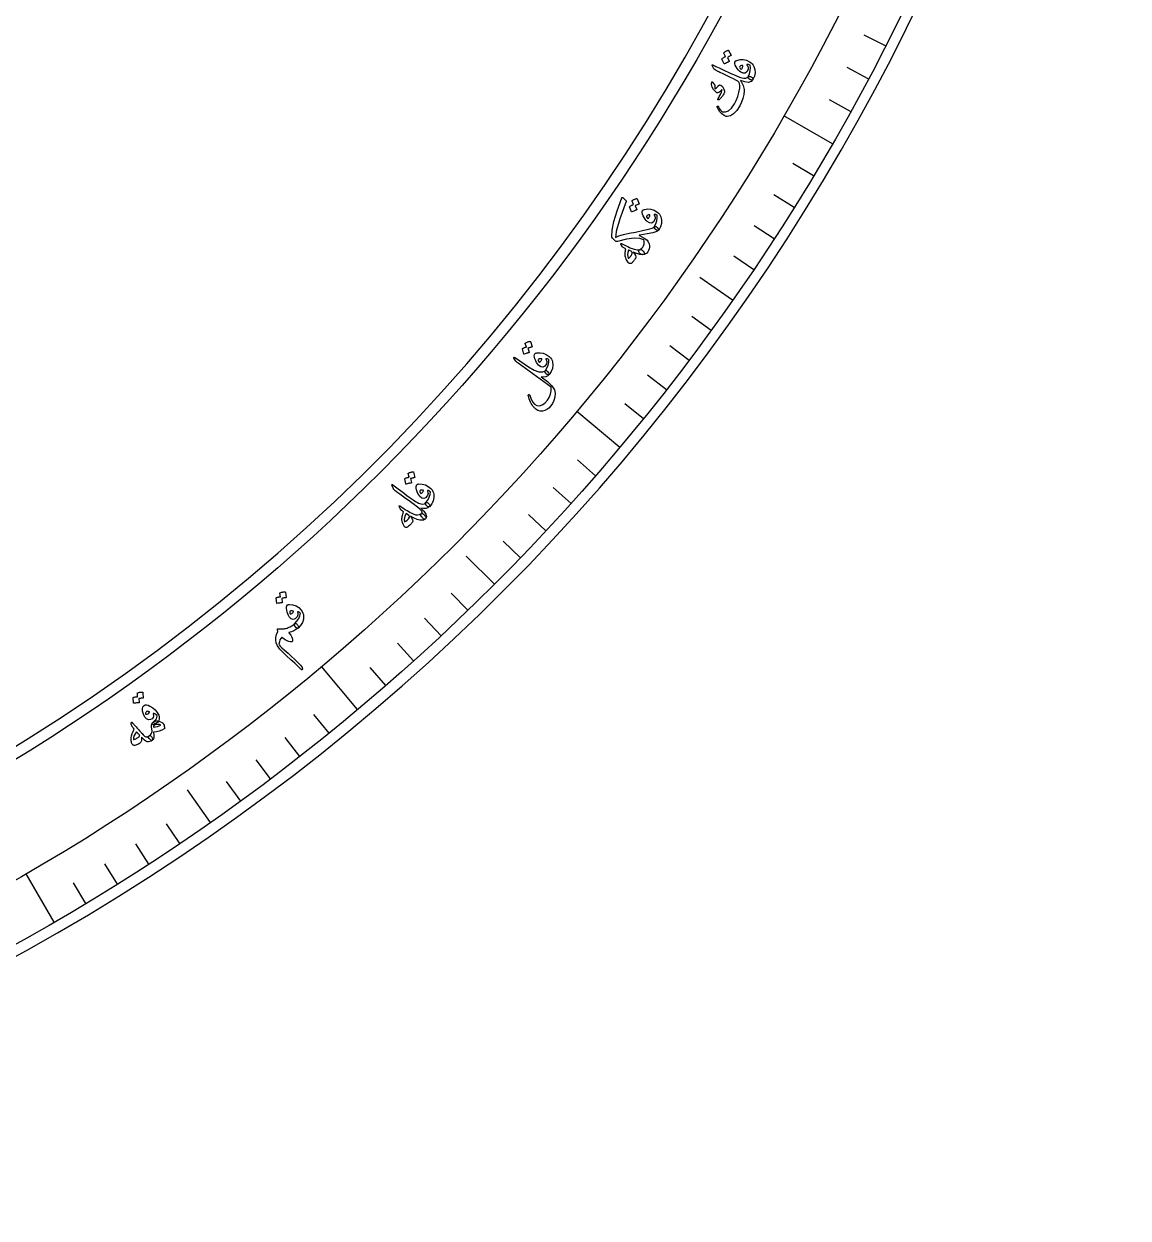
# Model space of a CAD drawing. Header units: millimetres. Extents: x -65 to 65, y -65 to 77.
# Drawn here: x 31.42 to 65, y -65 to -28.69 of the extents above; entities that cross this region are included whole.
import ezdxf

# ---------------------------------------------------------------- set-up
doc = ezdxf.new("R2010")
doc.units = ezdxf.units.MM
for name, color, linetype in [('CUT_INNER', 6, 'Continuous'), ('CUT_OUTER', 1, 'Continuous'), ('ENGRAVE', 7, 'Continuous'), ('ENGRAVE_FINE', 8, 'Continuous'), ('TEXT', 5, 'Continuous')]:
    doc.layers.add(name, color=color, linetype=linetype)

msp = doc.modelspace()

# ---------------------------------------------------------------- linework, layer by layer
at = {"layer": 'CUT_INNER'}
msp.add_arc((0.0001, -0.0002), 59.4749, 92.288724, 16.523657, dxfattribs=at)
at = {"layer": 'CUT_OUTER'}
msp.add_arc((0.0002, -0.0002), 64.9998, 179.818811, 0.000134, dxfattribs=at)
at = {"layer": 'ENGRAVE'}
for points in [[(56.0046, -32.3342), (54.5308, -31.4834)], [(52.9733, -37.0923), (51.9777, -36.3951)], [(49.5389, -41.5681), (48.2354, -40.4743)], [(45.7275, -45.7275), (44.868, -44.868)], [(41.5681, -49.5389), (40.4743, -48.2354)], [(37.0923, -52.9733), (36.3951, -51.9777)], [(32.3343, -56.0046), (31.4834, -54.5308)]]:
    msp.add_lwpolyline(points, dxfattribs=at)
for radius in [64.6685, 62.9668, 59.8065]:
    msp.add_circle((0, 0), radius, dxfattribs=at)
at = {"layer": 'ENGRAVE_FINE'}
for points in [[(57.6201, -29.3589), (56.9702, -29.0278)], [(57.0989, -30.36), (56.455, -30.0176)], [(56.5603, -31.3519), (55.9225, -30.9983)], [(55.4317, -33.3067), (54.8066, -32.9311)], [(54.842, -34.2691), (54.2235, -33.8826)], [(54.2356, -35.221), (53.6239, -34.8238)], [(53.6126, -36.1622), (53.008, -35.7543)], [(52.3179, -38.0112), (51.7279, -37.5825)], [(51.6466, -38.9185), (51.0641, -38.4796)], [(50.9595, -39.8139), (50.3848, -39.3649)], [(50.2569, -40.6972), (49.6901, -40.2382)], [(48.8059, -42.4264), (48.2555, -41.9479)], [(48.0581, -43.2717), (47.5161, -42.7837)], [(47.2955, -44.1038), (46.7622, -43.6064)], [(46.5186, -44.9225), (45.994, -44.4159)], [(44.9225, -46.5186), (44.4159, -45.994)], [(44.1038, -47.2955), (43.6064, -46.7622)], [(43.2717, -48.0581), (42.7837, -47.5161)], [(42.4264, -48.8059), (41.9479, -48.2555)], [(40.6972, -50.2569), (40.2382, -49.6901)], [(39.8139, -50.9595), (39.3649, -50.3848)], [(38.9185, -51.6466), (38.4796, -51.0641)], [(38.0112, -52.3179), (37.5825, -51.7279)], [(36.1622, -53.6126), (35.7543, -53.008)], [(35.221, -54.2356), (34.8238, -53.6239)], [(34.2691, -54.842), (33.8826, -54.2235)], [(33.3067, -55.4317), (32.9311, -54.8066)]]:
    msp.add_lwpolyline(points, dxfattribs=at)
at = {"layer": 'TEXT'}
for points in [[(52.7034, -29.5783), (52.7025, -29.5752), (52.7029, -29.5718), (52.7045, -29.5681), (52.7073, -29.564), (52.7217, -29.5519), (52.7365, -29.5406), (52.7517, -29.5301), (52.7671, -29.5204), (52.783, -29.5116), (52.7995, -29.5034), (52.8167, -29.4959), (52.8345, -29.4892), (52.8392, -29.4886), (52.8432, -29.4895), (52.8467, -29.4918), (52.8497, -29.4956), (52.9282, -29.6384), (52.9286, -29.6413), (52.9269, -29.6444), (52.923, -29.6475), (52.9171, -29.6508), (52.9122, -29.6525), (52.9051, -29.6559), (52.8956, -29.6608), (52.8839, -29.6672), (52.8697, -29.6752), (52.8529, -29.6849), (52.8334, -29.6961), (52.8114, -29.709), (52.8713, -29.8212), (52.8726, -29.8256), (52.8713, -29.8295), (52.8674, -29.833), (52.8608, -29.836), (52.8552, -29.8387), (52.8465, -29.8429), (52.8348, -29.8489), (52.8201, -29.8564), (52.8022, -29.8659), (52.7811, -29.8773), (52.7568, -29.8908), (52.7292, -29.9063), (52.7254, -29.9074), (52.7224, -29.9071), (52.7202, -29.9055), (52.7188, -29.9025), (52.6467, -29.7605), (52.6458, -29.7574), (52.6462, -29.754), (52.6478, -29.7503), (52.6506, -29.7462), (52.6623, -29.7356), (52.6745, -29.7257), (52.6871, -29.7166), (52.7002, -29.7083), (52.7137, -29.7007), (52.7274, -29.6937), (52.7415, -29.6874), (52.7558, -29.6818)], [(53.0445, -29.836), (53.0522, -29.8261), (53.0637, -29.8167), (53.079, -29.808), (53.0982, -29.7999), (53.1987, -29.7752), (53.2971, -29.7739), (53.3934, -29.7958), (53.4875, -29.8412), (53.5322, -29.8725), (53.569, -29.906), (53.5978, -29.9415), (53.6187, -29.9791), (53.6487, -30.0802), (53.6538, -30.1813), (53.6339, -30.2825), (53.5892, -30.3835), (53.5814, -30.3919), (53.5699, -30.3963), (53.5547, -30.3967), (53.5357, -30.3931), (53.5257, -30.3902), (53.516, -30.3864), (53.5064, -30.3818), (53.497, -30.3764), (53.4881, -30.3706), (53.4797, -30.3647), (53.4718, -30.3588), (53.4645, -30.3527), (53.4529, -30.3405), (53.4461, -30.3281), (53.4441, -30.3156), (53.4468, -30.3029), (53.487, -30.2028), (53.5094, -30.109), (53.514, -30.0215), (53.5008, -29.9403), (53.477, -29.9305), (53.4574, -29.9238), (53.4421, -29.9203), (53.431, -29.92), (53.4205, -29.9211), (53.4129, -29.9234), (53.4081, -29.9267), (53.406, -29.931), (53.4054, -29.9344), (53.4055, -29.9375), (53.4064, -29.9401), (53.4079, -29.9425), (53.4307, -29.9753), (53.4443, -30.0077), (53.4488, -30.0396), (53.4441, -30.0712), (53.4074, -30.1499), (53.3577, -30.1901), (53.2949, -30.1918), (53.2193, -30.155), (53.1809, -30.125), (53.1446, -30.0877), (53.1102, -30.0433), (53.0777, -29.9917), (53.0526, -29.9424), (53.0386, -29.9001), (53.0359, -29.8646), (53.0445, -29.836)], [(52.351, -29.9531), (52.3451, -29.9395), (52.3458, -29.9321), (52.3532, -29.9308), (52.3673, -29.9356), (52.3796, -29.9413), (52.3997, -29.9508), (52.4277, -29.9642), (52.4636, -29.9814), (52.5075, -30.0024), (52.5593, -30.027), (52.6191, -30.0553), (52.6869, -30.0872), (52.8997, -30.1857), (53.0647, -30.2586), (53.1818, -30.3059), (53.2509, -30.3276), (53.3158, -30.3355), (53.3702, -30.3338), (53.4142, -30.3223), (53.4477, -30.3013), (53.4621, -30.2906), (53.4779, -30.2848), (53.4951, -30.2841), (53.5136, -30.2883), (53.5319, -30.2961), (53.5483, -30.3063), (53.5628, -30.3189), (53.5755, -30.3338), (53.5853, -30.3489), (53.5909, -30.362), (53.5925, -30.373), (53.5901, -30.382), (53.5331, -30.4421), (53.4505, -30.4665), (53.3425, -30.4553), (53.209, -30.4084), (53.2318, -30.4406), (53.2532, -30.4766), (53.2731, -30.5166), (53.2915, -30.5605), (53.3056, -30.6028), (53.3152, -30.6435), (53.3203, -30.6828), (53.3211, -30.7206), (53.3085, -30.8388), (53.2821, -30.9551), (53.2417, -31.0695), (53.1875, -31.1821), (53.0966, -31.3259), (53.0029, -31.4272), (52.9065, -31.4862), (52.8077, -31.5029), (52.7803, -31.4996), (52.7549, -31.4938), (52.7316, -31.4854), (52.7103, -31.4745), (52.6411, -31.4225), (52.5835, -31.3624), (52.5377, -31.2942), (52.5034, -31.218), (52.5017, -31.2115), (52.5015, -31.2053), (52.5026, -31.1993), (52.5051, -31.1937), (52.5084, -31.1899), (52.5125, -31.1876), (52.5175, -31.1869), (52.5235, -31.1878), (52.5285, -31.1906), (52.5333, -31.1952), (52.5379, -31.2015), (52.5423, -31.2095), (52.574, -31.2673), (52.6044, -31.3113), (52.6334, -31.3417), (52.6611, -31.3583), (52.7515, -31.3671), (52.8425, -31.3306), (52.9338, -31.2485), (53.0253, -31.1208), (53.0817, -31.014), (53.1281, -30.8989), (53.1647, -30.7754), (53.1913, -30.6437), (53.1947, -30.5971), (53.1918, -30.5527), (53.1826, -30.5104), (53.1672, -30.4704), (53.1597, -30.4586), (53.1472, -30.4458), (53.1298, -30.4321), (53.1075, -30.4173), (53.0685, -30.395), (53.0016, -30.3608), (52.9069, -30.3149), (52.7844, -30.2572), (52.7202, -30.2273), (52.6647, -30.2014), (52.6181, -30.1796), (52.5802, -30.162), (52.5509, -30.1483), (52.53, -30.1386), (52.5174, -30.1327), (52.5132, -30.1308), (52.4704, -30.11), (52.4372, -30.0898), (52.4136, -30.0701), (52.3996, -30.0511)], [(53.1863, -29.9843), (53.1819, -30.0025), (53.1867, -30.0215), (53.2007, -30.0413), (53.224, -30.0618), (53.2282, -30.0641), (53.2313, -30.0654), (53.2334, -30.066), (53.2344, -30.0656), (53.2472, -30.0519), (53.2583, -30.037), (53.2678, -30.0208), (53.2756, -30.0035), (53.2807, -29.9872), (53.283, -29.9728), (53.2825, -29.9601), (53.2791, -29.9492), (53.2436, -29.9527), (53.2163, -29.9597), (53.1972, -29.9702), (53.1863, -29.9843)], [(52.3366, -30.4583), (52.3387, -30.4556), (52.3413, -30.4537), (52.3445, -30.4527), (52.3483, -30.4526), (52.3511, -30.4534), (52.3539, -30.4548), (52.3566, -30.4566), (52.3593, -30.459), (52.4236, -30.5401), (52.4297, -30.549), (52.4337, -30.557), (52.4357, -30.564), (52.4356, -30.57), (52.4298, -30.5928), (52.4274, -30.6138), (52.4285, -30.6328), (52.4331, -30.65), (52.4376, -30.6554), (52.4453, -30.6561), (52.4565, -30.6519), (52.471, -30.6428), (52.4791, -30.6359), (52.4872, -30.6286), (52.4953, -30.6208), (52.5033, -30.6127), (52.5114, -30.604), (52.5195, -30.5947), (52.5278, -30.5849), (52.5361, -30.5744), (52.5757, -30.5445), (52.6172, -30.5516), (52.6605, -30.5958), (52.7056, -30.6772), (52.7162, -30.7061), (52.7225, -30.7321), (52.7245, -30.755), (52.7222, -30.7749), (52.7157, -30.7944), (52.7031, -30.8193), (52.6845, -30.8496), (52.6598, -30.8853), (52.6467, -30.9032), (52.6337, -30.9198), (52.6206, -30.9351), (52.6075, -30.9491), (52.5947, -30.9619), (52.5825, -30.9738), (52.5708, -30.9846), (52.5597, -30.9945), (52.5511, -30.9995), (52.5431, -31.002), (52.5358, -31.0021), (52.5292, -30.9996), (52.5236, -30.995), (52.521, -30.9895), (52.5212, -30.9831), (52.5243, -30.9757), (52.5357, -30.9531), (52.5489, -30.9277), (52.5641, -30.8995), (52.5811, -30.8685), (52.6128, -30.8106), (52.6354, -30.764), (52.6489, -30.729), (52.6534, -30.7054), (52.653, -30.7018), (52.6513, -30.699), (52.6484, -30.697), (52.6442, -30.6959), (52.6411, -30.6959), (52.6376, -30.6972), (52.6336, -30.6999), (52.6291, -30.7038), (52.5916, -30.7426), (52.5751, -30.7583), (52.5585, -30.7704), (52.542, -30.7788), (52.5256, -30.7835), (52.5083, -30.7856), (52.4928, -30.7837), (52.4791, -30.7779), (52.4672, -30.7681), (52.3952, -30.6878), (52.3494, -30.6094), (52.3299, -30.5329), (52.3366, -30.4583)], [(49.6002, -33.9769), (49.6033, -33.973), (49.6066, -33.97), (49.6101, -33.9679), (49.6138, -33.9668), (49.6195, -33.9662), (49.6257, -33.9679), (49.6323, -33.9717), (49.6393, -33.9777), (49.7317, -34.0648), (49.7355, -34.0695), (49.7375, -34.0748), (49.7377, -34.0807), (49.7361, -34.0874), (49.664, -34.2779), (49.6003, -34.453), (49.5454, -34.6128), (49.4993, -34.7572), (49.4621, -34.8864), (49.4342, -35.0001), (49.4156, -35.0984), (49.4064, -35.1814), (49.5163, -35.1352), (49.655, -35.0926), (49.8224, -35.0532), (50.0188, -35.0169), (50.1004, -35.0018), (50.1861, -34.9845), (50.2758, -34.9648), (50.3696, -34.9427), (50.4552, -34.9204), (50.5203, -34.8999), (50.5651, -34.8812), (50.5895, -34.8645), (50.6156, -34.8482), (50.6447, -34.8516), (50.6767, -34.8748), (50.7117, -34.9177), (50.7199, -34.9311), (50.7247, -34.9422), (50.7261, -34.9509), (50.7242, -34.9573), (50.6658, -34.9991), (50.5499, -35.0384), (50.3765, -35.0749), (50.1458, -35.108), (50.136, -35.1127), (50.1311, -35.1172), (50.1311, -35.1214), (50.1358, -35.1255), (50.2126, -35.1645), (50.2771, -35.2011), (50.3295, -35.2352), (50.3696, -35.267), (50.3912, -35.2939), (50.4086, -35.3215), (50.4218, -35.3499), (50.4309, -35.3791), (50.4399, -35.4318), (50.4401, -35.4822), (50.4318, -35.5302), (50.4148, -35.5757), (50.3886, -35.6219), (50.3582, -35.6574), (50.3236, -35.6823), (50.2847, -35.6967), (50.2334, -35.7039), (50.1917, -35.6996), (50.1595, -35.6839), (50.1369, -35.6567), (50.1199, -35.6183), (50.1156, -35.5878), (50.1241, -35.5653), (50.1453, -35.5507), (50.1815, -35.532), (50.2131, -35.506), (50.2401, -35.4728), (50.2623, -35.4324), (50.278, -35.3881), (50.2852, -35.3431), (50.2839, -35.2975), (50.2741, -35.2512), (50.1485, -35.2117), (49.9732, -35.2075), (49.7484, -35.2381), (49.474, -35.3026), (49.4509, -35.3055), (49.4284, -35.3016), (49.4068, -35.2907), (49.3858, -35.2728), (49.348, -35.2336), (49.3204, -35.2018), (49.3032, -35.1774), (49.2964, -35.1603), (49.3041, -34.9635), (49.3578, -34.7017), (49.4564, -34.3748), (49.5987, -33.9824), (49.5991, -33.9816), (49.5994, -33.9809), (49.5995, -33.9803), (49.5994, -33.9796), (49.5994, -33.979), (49.5995, -33.9783), (49.5998, -33.9776), (49.6002, -33.9769)], [(49.9133, -34.0762), (49.9127, -34.0731), (49.9133, -34.0697), (49.9152, -34.0661), (49.9184, -34.0623), (49.9339, -34.0515), (49.9496, -34.0415), (49.9656, -34.0324), (49.9818, -34.0241), (49.9984, -34.0167), (50.0156, -34.01), (50.0334, -34.0041), (50.0517, -33.9989), (50.0564, -33.9987), (50.0604, -33.9999), (50.0637, -34.0026), (50.0662, -34.0066), (50.1319, -34.1557), (50.1321, -34.1587), (50.1301, -34.1616), (50.126, -34.1644), (50.1198, -34.1671), (50.1148, -34.1684), (50.1074, -34.1711), (50.0976, -34.1752), (50.0853, -34.1805), (50.0705, -34.1873), (50.0529, -34.1954), (50.0325, -34.2049), (50.0094, -34.2158), (50.0593, -34.3329), (50.0602, -34.3373), (50.0586, -34.3411), (50.0544, -34.3443), (50.0476, -34.3467), (50.0417, -34.3488), (50.0327, -34.3523), (50.0205, -34.3572), (50.0052, -34.3635), (49.9866, -34.3713), (49.9646, -34.3809), (49.9391, -34.3922), (49.9103, -34.4052), (49.9064, -34.4059), (49.9035, -34.4054), (49.9014, -34.4036), (49.9003, -34.4005), (49.8409, -34.2527), (49.8403, -34.2496), (49.8409, -34.2462), (49.8428, -34.2426), (49.846, -34.2388), (49.8586, -34.2292), (49.8716, -34.2205), (49.885, -34.2125), (49.8987, -34.2054), (49.9128, -34.199), (49.9271, -34.1933), (49.9417, -34.1882), (49.9564, -34.1839)], [(50.2305, -34.3627), (50.239, -34.3535), (50.2513, -34.3452), (50.2674, -34.3379), (50.2872, -34.3314), (50.3895, -34.3157), (50.4876, -34.323), (50.5816, -34.3533), (50.6714, -34.4067), (50.7132, -34.4418), (50.7469, -34.4783), (50.7725, -34.5162), (50.79, -34.5555), (50.8111, -34.6588), (50.8073, -34.7601), (50.7787, -34.8591), (50.7252, -34.9558), (50.7168, -34.9635), (50.7049, -34.9668), (50.6897, -34.9659), (50.6711, -34.9607), (50.6614, -34.9569), (50.652, -34.9523), (50.6429, -34.9469), (50.6341, -34.9407), (50.6256, -34.9341), (50.6178, -34.9275), (50.6105, -34.9209), (50.6037, -34.9142), (50.5932, -34.901), (50.5875, -34.8881), (50.5866, -34.8754), (50.5905, -34.863), (50.6393, -34.7668), (50.6697, -34.6753), (50.682, -34.5886), (50.676, -34.5066), (50.6531, -34.4947), (50.6342, -34.4864), (50.6192, -34.4815), (50.6082, -34.4802), (50.5977, -34.4805), (50.5899, -34.482), (50.5848, -34.4849), (50.5824, -34.489), (50.5815, -34.4924), (50.5813, -34.4954), (50.5819, -34.4982), (50.5833, -34.5006), (50.6031, -34.5353), (50.6138, -34.5687), (50.6154, -34.601), (50.608, -34.632), (50.5646, -34.7072), (50.5115, -34.7429), (50.4489, -34.7391), (50.3767, -34.6959), (50.3412, -34.6626), (50.3082, -34.6223), (50.2778, -34.575), (50.25, -34.5207), (50.2293, -34.4695), (50.2191, -34.4261), (50.2195, -34.3905), (50.2305, -34.3627)], [(50.3588, -34.5229), (50.3528, -34.5407), (50.356, -34.56), (50.3682, -34.5809), (50.3896, -34.6034), (50.3936, -34.606), (50.3966, -34.6076), (50.3986, -34.6083), (50.3996, -34.6081), (50.4136, -34.5955), (50.426, -34.5816), (50.4369, -34.5664), (50.4461, -34.5498), (50.4527, -34.5341), (50.4562, -34.5199), (50.4567, -34.5072), (50.4543, -34.496), (50.4187, -34.4964), (50.3909, -34.501), (50.3709, -34.5098), (50.3588, -34.5229)], [(50.1478, -35.5503), (50.172, -35.5474), (50.1975, -35.5548), (50.2245, -35.5723), (50.2529, -35.6001), (50.2811, -35.6364), (50.2959, -35.6643), (50.2975, -35.6839), (50.2857, -35.6952), (50.2243, -35.7069), (50.148, -35.6999), (50.0569, -35.6741), (49.951, -35.6295), (49.993, -35.684), (50.0201, -35.7297), (50.0322, -35.7668), (50.0292, -35.7951), (50.0234, -35.8073), (50.0165, -35.82), (50.0084, -35.833), (49.9991, -35.8465), (49.9889, -35.8605), (49.9781, -35.875), (49.9666, -35.89), (49.9545, -35.9055), (49.9316, -35.9318), (49.912, -35.9514), (49.8957, -35.9644), (49.8828, -35.9709), (49.8564, -35.9735), (49.8342, -35.9707), (49.8162, -35.9625), (49.8024, -35.9488), (49.7656, -35.8906), (49.7384, -35.8432), (49.7208, -35.8067), (49.7127, -35.781), (49.7087, -35.7516), (49.7061, -35.7217), (49.705, -35.6913), (49.7053, -35.6605), (49.7071, -35.6289), (49.7104, -35.5963), (49.7153, -35.5628), (49.7217, -35.5283), (49.6587, -35.4944), (49.6457, -35.4874), (49.6351, -35.4798), (49.6268, -35.4716), (49.6209, -35.4629), (49.5764, -35.3845), (49.5728, -35.3722), (49.5775, -35.3664), (49.5908, -35.3673), (49.6124, -35.3747), (49.6755, -35.4065), (49.7335, -35.4354), (49.7866, -35.4612), (49.8347, -35.4841), (49.8779, -35.5037), (49.9161, -35.5198), (49.9495, -35.5323), (49.978, -35.5414), (50.0276, -35.553), (50.0725, -35.5583), (50.1125, -35.5574), (50.1478, -35.5503)], [(49.8087, -35.5659), (49.7871, -35.6411), (49.7778, -35.7075), (49.7809, -35.7652), (49.7963, -35.8142), (49.8117, -35.8084), (49.8279, -35.7983), (49.8449, -35.784), (49.8626, -35.7655), (49.8716, -35.754), (49.8803, -35.742), (49.8885, -35.7297), (49.8963, -35.7169), (49.9036, -35.7035), (49.9101, -35.6895), (49.9158, -35.6747), (49.9207, -35.6593), (49.9216, -35.6381), (49.9107, -35.6186), (49.888, -35.6007), (49.8535, -35.5845), (49.8367, -35.5784), (49.8236, -35.5732), (49.8143, -35.5691), (49.8087, -35.5659)], [(46.6653, -38.4042), (46.6649, -38.401), (46.6659, -38.3977), (46.6681, -38.3943), (46.6716, -38.3908), (46.6879, -38.3814), (46.7045, -38.3729), (46.7212, -38.3652), (46.7381, -38.3584), (46.7554, -38.3525), (46.7731, -38.3474), (46.7913, -38.3431), (46.81, -38.3396), (46.8147, -38.3398), (46.8185, -38.3414), (46.8216, -38.3443), (46.8238, -38.3486), (46.8759, -38.5029), (46.8758, -38.5059), (46.8736, -38.5086), (46.8692, -38.511), (46.8628, -38.5131), (46.8577, -38.5141), (46.8501, -38.5161), (46.8399, -38.5192), (46.8272, -38.5235), (46.8118, -38.5289), (46.7936, -38.5354), (46.7725, -38.5431), (46.7485, -38.5519), (46.7877, -38.6729), (46.7882, -38.6774), (46.7862, -38.681), (46.7818, -38.6838), (46.7748, -38.6856), (46.7688, -38.6872), (46.7595, -38.6899), (46.7469, -38.6936), (46.7311, -38.6985), (46.7118, -38.7046), (46.689, -38.7122), (46.6627, -38.7212), (46.6328, -38.7316), (46.6289, -38.732), (46.626, -38.7312), (46.6241, -38.7292), (46.6233, -38.726), (46.5773, -38.5735), (46.577, -38.5703), (46.578, -38.567), (46.5802, -38.5636), (46.5837, -38.5601), (46.5971, -38.5517), (46.6108, -38.5441), (46.6248, -38.5374), (46.6392, -38.5315), (46.6538, -38.5264), (46.6686, -38.522), (46.6835, -38.5183), (46.6985, -38.5153)], [(46.7672, -39.1183), (46.9378, -39.2189), (47.083, -39.2705), (47.2028, -39.273), (47.2971, -39.2264), (47.308, -39.2274), (47.3233, -39.2375), (47.343, -39.2565), (47.367, -39.2844), (47.3851, -39.3074), (47.396, -39.3263), (47.3998, -39.341), (47.3964, -39.3515), (47.3495, -39.3937), (47.293, -39.4189), (47.227, -39.4271), (47.1514, -39.4183), (47.3425, -39.5654), (47.4773, -39.6974), (47.5559, -39.8145), (47.5781, -39.9168), (47.5626, -40.0368), (47.5357, -40.1415), (47.4976, -40.2307), (47.4482, -40.3045), (47.3876, -40.3686), (47.3238, -40.4163), (47.2569, -40.4476), (47.1868, -40.4624), (47.1168, -40.4599), (47.05, -40.439), (46.9862, -40.3999), (46.9256, -40.3425), (46.8971, -40.3073), (46.8708, -40.2696), (46.8466, -40.2294), (46.8245, -40.1867), (46.8047, -40.1415), (46.7871, -40.0935), (46.7719, -40.0429), (46.7588, -39.9896), (46.7583, -39.9829), (46.7591, -39.9767), (46.7613, -39.971), (46.7648, -39.9659), (46.7686, -39.9624), (46.7731, -39.9604), (46.7781, -39.9597), (46.7837, -39.9605), (46.7893, -39.9629), (46.794, -39.9674), (46.7978, -39.9739), (46.8009, -39.9823), (46.8421, -40.1001), (46.8914, -40.1904), (46.9491, -40.2533), (47.0151, -40.2885), (47.0995, -40.2984), (47.182, -40.2758), (47.2624, -40.2209), (47.3407, -40.1334), (47.3953, -40.0436), (47.4319, -39.9466), (47.4506, -39.8425), (47.4513, -39.7313), (46.448, -39.0039), (46.4242, -38.9864), (46.4048, -38.9705), (46.3899, -38.9564), (46.3796, -38.9441), (46.3179, -38.8478), (46.3192, -38.8319), (46.3281, -38.8259), (46.3446, -38.8298), (46.3689, -38.8437)], [(46.9556, -38.7179), (46.9649, -38.7095), (46.9778, -38.7024), (46.9945, -38.6965), (47.0148, -38.6918), (47.1181, -38.6853), (47.2152, -38.7013), (47.3061, -38.7399), (47.3907, -38.8011), (47.4292, -38.8399), (47.4595, -38.8792), (47.4816, -38.9193), (47.4956, -38.96), (47.5073, -39.0648), (47.4945, -39.1653), (47.4571, -39.2613), (47.3952, -39.3529), (47.3861, -39.3598), (47.374, -39.3621), (47.3589, -39.3598), (47.3409, -39.3529), (47.3316, -39.3482), (47.3227, -39.3428), (47.3141, -39.3366), (47.3058, -39.3297), (47.298, -39.3224), (47.2907, -39.3151), (47.2841, -39.3078), (47.278, -39.3006), (47.2687, -39.2865), (47.2642, -39.2731), (47.2644, -39.2604), (47.2693, -39.2484), (47.3265, -39.157), (47.3651, -39.0686), (47.385, -38.9832), (47.3864, -38.901), (47.3647, -38.8872), (47.3466, -38.8772), (47.3321, -38.871), (47.3212, -38.8687), (47.3107, -38.868), (47.3028, -38.8689), (47.2975, -38.8713), (47.2947, -38.8752), (47.2935, -38.8784), (47.2931, -38.8815), (47.2934, -38.8842), (47.2946, -38.8868), (47.3112, -38.9231), (47.3189, -38.9574), (47.3176, -38.9897), (47.3074, -39.0199), (47.2575, -39.0909), (47.2014, -39.1217), (47.1394, -39.1123), (47.0714, -39.0628), (47.0389, -39.0264), (47.0097, -38.9834), (46.9837, -38.9336), (46.9609, -38.8771), (46.9448, -38.8241), (46.9385, -38.78), (46.9421, -38.7446), (46.9556, -38.7179)], [(47.069, -38.889), (47.0615, -38.9061), (47.0629, -38.9256), (47.0732, -38.9475), (47.0924, -38.9719), (47.0962, -38.9748), (47.099, -38.9767), (47.101, -38.9776), (47.102, -38.9774), (47.117, -38.9662), (47.1307, -38.9534), (47.1428, -38.9392), (47.1536, -38.9235), (47.1615, -38.9084), (47.1663, -38.8946), (47.1679, -38.882), (47.1665, -38.8707), (47.131, -38.8679), (47.1029, -38.87), (47.0823, -38.877), (47.069, -38.889)], [(43.1072, -42.3591), (43.1072, -42.3559), (43.1084, -42.3527), (43.1109, -42.3495), (43.1147, -42.3463), (43.1318, -42.3384), (43.1491, -42.3314), (43.1664, -42.3252), (43.1839, -42.3199), (43.2015, -42.3155), (43.2197, -42.312), (43.2382, -42.3093), (43.2571, -42.3075), (43.2617, -42.3081), (43.2654, -42.31), (43.2682, -42.3132), (43.2701, -42.3177), (43.3084, -42.476), (43.308, -42.4789), (43.3056, -42.4814), (43.301, -42.4835), (43.2944, -42.485), (43.2893, -42.4855), (43.2815, -42.4868), (43.2711, -42.4891), (43.2581, -42.4922), (43.2423, -42.4962), (43.2235, -42.5011), (43.2018, -42.5069), (43.1772, -42.5135), (43.2056, -42.6375), (43.2057, -42.6421), (43.2034, -42.6455), (43.1987, -42.6479), (43.1916, -42.6491), (43.1855, -42.6501), (43.176, -42.652), (43.1631, -42.6546), (43.1469, -42.6581), (43.1272, -42.6625), (43.1039, -42.668), (43.0768, -42.6746), (43.0461, -42.6824), (43.0422, -42.6824), (43.0394, -42.6814), (43.0377, -42.6792), (43.0371, -42.676), (43.0048, -42.52), (43.0047, -42.5168), (43.006, -42.5137), (43.0085, -42.5105), (43.0123, -42.5073), (43.0263, -42.5001), (43.0407, -42.4937), (43.0552, -42.4882), (43.0701, -42.4836), (43.0851, -42.4798), (43.1002, -42.4768), (43.1153, -42.4744), (43.1306, -42.4727)], [(43.5094, -43.6646), (43.4936, -43.6358), (43.4858, -43.6124), (43.486, -43.5945), (43.4943, -43.5821), (43.5094, -43.569), (43.5201, -43.5569), (43.5263, -43.5458), (43.5279, -43.5357), (43.5181, -43.5055), (43.4923, -43.4704), (43.4506, -43.4303), (43.393, -43.3852), (43.2541, -43.284), (43.1307, -43.1937), (43.0226, -43.1144), (42.93, -43.046), (42.8526, -42.9888), (42.7903, -42.9427), (42.7433, -42.9077), (42.7113, -42.8841), (42.6911, -42.8675), (42.6751, -42.8528), (42.6635, -42.8398), (42.6562, -42.8287), (42.6174, -42.7339), (42.6128, -42.7078), (42.6149, -42.6934), (42.6236, -42.6906), (42.6388, -42.6996), (42.7976, -42.8228), (42.939, -42.9307), (43.0631, -43.0233), (43.1698, -43.1006), (43.259, -43.163), (43.3307, -43.2106), (43.3847, -43.2435), (43.4212, -43.2617), (43.4901, -43.2827), (43.5489, -43.288), (43.5976, -43.2777), (43.636, -43.2519), (43.6483, -43.2438), (43.6633, -43.2417), (43.6811, -43.2456), (43.7017, -43.2553), (43.7185, -43.2666), (43.7327, -43.2802), (43.7443, -43.2961), (43.7534, -43.3142), (43.7587, -43.3315), (43.7602, -43.346), (43.7581, -43.3579), (43.7522, -43.367), (43.7001, -43.4057), (43.6389, -43.4257), (43.5686, -43.427), (43.4895, -43.4095), (43.583, -43.5092), (43.6396, -43.5949), (43.6593, -43.6669), (43.642, -43.7249), (43.6334, -43.7358), (43.6244, -43.7437), (43.6152, -43.7487), (43.6057, -43.7508), (43.5939, -43.7502), (43.5818, -43.7457), (43.5695, -43.7374), (43.5568, -43.7251), (43.5504, -43.7174), (43.5441, -43.7098), (43.5379, -43.7023), (43.5318, -43.6949), (43.5258, -43.6874), (43.5201, -43.6799), (43.5146, -43.6723), (43.5094, -43.6646)], [(43.3688, -42.6972), (43.3788, -42.6896), (43.3924, -42.6836), (43.4095, -42.6792), (43.4301, -42.6764), (43.5336, -42.679), (43.6289, -42.7034), (43.716, -42.7499), (43.795, -42.8183), (43.8299, -42.8603), (43.8566, -42.9022), (43.8752, -42.944), (43.8854, -42.9858), (43.8879, -43.0912), (43.8663, -43.1901), (43.8206, -43.2826), (43.7509, -43.3683), (43.7413, -43.3744), (43.729, -43.3756), (43.7142, -43.372), (43.6968, -43.3636), (43.688, -43.3581), (43.6796, -43.3519), (43.6715, -43.345), (43.6639, -43.3373), (43.6568, -43.3294), (43.6502, -43.3215), (43.6442, -43.3137), (43.6387, -43.3059), (43.6307, -43.2911), (43.6274, -43.2773), (43.6287, -43.2647), (43.6347, -43.2532), (43.6997, -43.1671), (43.7459, -43.0825), (43.7733, -42.9992), (43.7819, -42.9175), (43.7615, -42.9017), (43.7443, -42.8902), (43.7304, -42.8828), (43.7198, -42.8795), (43.7094, -42.8779), (43.7015, -42.8781), (43.6959, -42.88), (43.6928, -42.8836), (43.6914, -42.8867), (43.6907, -42.8897), (43.6908, -42.8925), (43.6917, -42.8952), (43.705, -42.9328), (43.7097, -42.9676), (43.7056, -42.9997), (43.6928, -43.0289), (43.6368, -43.0952), (43.5783, -43.121), (43.5173, -43.1062), (43.4539, -43.0509), (43.4247, -43.0118), (43.3994, -42.9663), (43.3779, -42.9144), (43.3601, -42.8561), (43.3488, -42.802), (43.3464, -42.7575), (43.3531, -42.7225), (43.3688, -42.6972)], [(43.4668, -42.8775), (43.4578, -42.8939), (43.4574, -42.9135), (43.4658, -42.9362), (43.4828, -42.9621), (43.4863, -42.9654), (43.489, -42.9676), (43.4908, -42.9686), (43.4919, -42.9685), (43.5079, -42.9586), (43.5225, -42.9472), (43.5359, -42.9341), (43.548, -42.9194), (43.5572, -42.905), (43.5632, -42.8917), (43.566, -42.8793), (43.5655, -42.8679), (43.5304, -42.862), (43.5023, -42.8616), (43.481, -42.8668), (43.4668, -42.8775)], [(43.2586, -43.5884), (43.3272, -43.6133), (43.3894, -43.6205), (43.4451, -43.6101), (43.4943, -43.5821), (43.5082, -43.5749), (43.5243, -43.574), (43.5424, -43.5794), (43.5625, -43.591), (43.5721, -43.5983), (43.5815, -43.6061), (43.5908, -43.6144), (43.5998, -43.6231), (43.6085, -43.6324), (43.6165, -43.6424), (43.6239, -43.653), (43.6306, -43.6643), (43.6405, -43.684), (43.646, -43.7004), (43.6469, -43.7136), (43.6433, -43.7236), (43.6216, -43.7452), (43.5969, -43.7622), (43.5692, -43.7744), (43.5384, -43.7819), (43.4636, -43.7811), (43.3789, -43.7603), (43.2842, -43.7196), (43.1796, -43.6589), (43.2156, -43.7205), (43.2368, -43.7712), (43.2432, -43.8108), (43.2349, -43.8395), (43.2266, -43.8511), (43.2174, -43.8631), (43.2073, -43.8752), (43.1964, -43.8876), (43.1844, -43.9003), (43.1714, -43.9134), (43.1574, -43.9269), (43.1423, -43.9408), (43.1136, -43.9654), (43.0902, -43.9829), (43.072, -43.9934), (43.0591, -43.9968), (43.032, -43.9964), (43.0099, -43.9903), (42.9929, -43.9786), (42.981, -43.9614), (42.9524, -43.899), (42.9318, -43.8492), (42.9193, -43.8119), (42.9148, -43.787), (42.9142, -43.7587), (42.9154, -43.7291), (42.9186, -43.6983), (42.9237, -43.6662), (42.9307, -43.6329), (42.9396, -43.5983), (42.9504, -43.5624), (42.9632, -43.5252), (42.9044, -43.4811), (42.8976, -43.4755), (42.8914, -43.4703), (42.8858, -43.4654), (42.8807, -43.461), (42.8764, -43.4569), (42.8729, -43.4528), (42.8703, -43.4488), (42.8686, -43.4449), (42.8343, -43.3587), (42.8316, -43.3454), (42.8373, -43.3404), (42.8515, -43.3437), (42.8741, -43.3551), (42.9255, -43.3922), (42.976, -43.4269), (43.0257, -43.4593), (43.0745, -43.4893), (43.1223, -43.5171), (43.1689, -43.5429), (43.2143, -43.5667), (43.2586, -43.5884)], [(43.0425, -43.5797), (43.036, -43.5916), (43.0295, -43.6041), (43.023, -43.6172), (43.0165, -43.631), (43.0103, -43.6456), (43.0047, -43.6611), (42.9997, -43.6776), (42.9954, -43.6951), (42.9913, -43.7124), (42.9884, -43.7295), (42.9865, -43.7464), (42.9858, -43.7632), (42.9863, -43.7798), (42.9881, -43.796), (42.9911, -43.812), (42.9954, -43.8276), (43.0382, -43.8119), (43.0776, -43.7832), (43.1135, -43.7416), (43.146, -43.6871), (43.1481, -43.6756), (43.1452, -43.6629), (43.1373, -43.6492), (43.1245, -43.6342)], [(39.2043, -45.9951), (39.2045, -45.9919), (39.206, -45.9888), (39.2088, -45.9859), (39.2129, -45.983), (39.2306, -45.9767), (39.2484, -45.9712), (39.2662, -45.9666), (39.2841, -45.9629), (39.3021, -45.96), (39.3204, -45.9581), (39.3391, -45.9571), (39.3581, -45.9569), (39.3627, -45.9579), (39.3662, -45.9602), (39.3687, -45.9636), (39.3701, -45.9682), (39.3943, -46.1293), (39.3937, -46.1322), (39.3911, -46.1345), (39.3864, -46.1361), (39.3797, -46.137), (39.3745, -46.137), (39.3666, -46.1377), (39.3561, -46.139), (39.3428, -46.141), (39.3267, -46.1436), (39.3076, -46.1468), (39.2855, -46.1506), (39.2603, -46.1551), (39.2777, -46.2811), (39.2774, -46.2857), (39.2748, -46.2889), (39.27, -46.2908), (39.2628, -46.2914), (39.2566, -46.2919), (39.2469, -46.2929), (39.2339, -46.2944), (39.2175, -46.2964), (39.1975, -46.2991), (39.1737, -46.3025), (39.1462, -46.3067), (39.1149, -46.3117), (39.111, -46.3115), (39.1083, -46.3102), (39.1068, -46.3079), (39.1065, -46.3046), (39.088, -46.1464), (39.0883, -46.1432), (39.0898, -46.1401), (39.0926, -46.1372), (39.0966, -46.1343), (39.1113, -46.1284), (39.1261, -46.1233), (39.1411, -46.1192), (39.1563, -46.1159), (39.1716, -46.1134), (39.1869, -46.1117), (39.2022, -46.1107), (39.2176, -46.1103)], [(39.4351, -46.3549), (39.4457, -46.3483), (39.4597, -46.3435), (39.4771, -46.3406), (39.4979, -46.3396), (39.6008, -46.3513), (39.6936, -46.3841), (39.7763, -46.438), (39.8489, -46.5132), (39.88, -46.558), (39.9029, -46.6021), (39.9177, -46.6454), (39.9242, -46.688), (39.9174, -46.7932), (39.8871, -46.8898), (39.8335, -46.9779), (39.7565, -47.0572), (39.7463, -47.0623), (39.734, -47.0625), (39.7196, -47.0576), (39.703, -47.0476), (39.6947, -47.0414), (39.6868, -47.0345), (39.6795, -47.0269), (39.6725, -47.0186), (39.6661, -47.0101), (39.6603, -47.0016), (39.655, -46.9933), (39.6502, -46.9851), (39.6436, -46.9696), (39.6415, -46.9556), (39.6439, -46.9432), (39.6509, -46.9322), (39.7232, -46.8522), (39.7767, -46.772), (39.8113, -46.6915), (39.8271, -46.6108), (39.8081, -46.5933), (39.7921, -46.5803), (39.7789, -46.5717), (39.7686, -46.5675), (39.7584, -46.565), (39.7505, -46.5645), (39.7448, -46.5659), (39.7414, -46.5692), (39.7396, -46.5722), (39.7387, -46.5751), (39.7385, -46.5779), (39.7392, -46.5806), (39.7492, -46.6193), (39.7507, -46.6544), (39.7438, -46.6859), (39.7285, -46.7139), (39.6669, -46.775), (39.6063, -46.7955), (39.5469, -46.7754), (39.4886, -46.7148), (39.463, -46.6733), (39.4418, -46.6257), (39.4249, -46.5722), (39.4124, -46.5125), (39.4058, -46.4576), (39.4074, -46.413), (39.4172, -46.3788), (39.4351, -46.3549)], [(39.5167, -46.5432), (39.5063, -46.5587), (39.5043, -46.5782), (39.5106, -46.6016), (39.5253, -46.6289), (39.5284, -46.6325), (39.5309, -46.6349), (39.5327, -46.6361), (39.5337, -46.6361), (39.5505, -46.6276), (39.5661, -46.6175), (39.5806, -46.6056), (39.5939, -46.5921), (39.6044, -46.5786), (39.6115, -46.5658), (39.6154, -46.5537), (39.6159, -46.5424), (39.5815, -46.5333), (39.5535, -46.5305), (39.5319, -46.5337), (39.5167, -46.5432)], [(39.1537, -47.0785), (39.188, -47.0833), (39.2221, -47.0861), (39.2561, -47.0869), (39.2899, -47.0858), (39.3235, -47.0825), (39.3566, -47.0769), (39.3893, -47.0689), (39.4215, -47.0587), (39.4531, -47.0467), (39.4838, -47.0337), (39.5136, -47.0196), (39.5426, -47.0045), (39.5707, -46.9882), (39.5982, -46.9708), (39.6249, -46.9521), (39.6509, -46.9322), (39.674, -46.9212), (39.6963, -46.923), (39.7178, -46.9377), (39.7386, -46.9652), (39.7558, -46.9975), (39.7646, -47.0236), (39.7648, -47.0435), (39.7565, -47.0572), (39.6916, -47.106), (39.6239, -47.1452), (39.5535, -47.1746), (39.4804, -47.1943), (39.4773, -47.1956), (39.4759, -47.1975), (39.4762, -47.2), (39.4783, -47.2032), (39.5337, -47.2719), (39.5707, -47.3351), (39.5892, -47.3926), (39.5892, -47.4445), (39.5841, -47.4584), (39.5756, -47.4683), (39.5638, -47.4741), (39.5487, -47.476), (39.513, -47.4728), (39.4772, -47.4657), (39.4412, -47.4545), (39.405, -47.4394), (39.369, -47.42), (39.3332, -47.3962), (39.2979, -47.368), (39.2628, -47.3353), (39.2305, -47.3717), (39.2053, -47.4189), (39.1873, -47.477), (39.1763, -47.546), (39.1857, -47.568), (39.2156, -47.6044), (39.2658, -47.6551), (39.3365, -47.7202), (39.4544, -47.826), (39.558, -47.9207), (39.6472, -48.0045), (39.7221, -48.0773), (39.7825, -48.139), (39.8286, -48.1895), (39.8602, -48.2287), (39.8775, -48.2567), (39.8854, -48.2754), (39.8901, -48.291), (39.8916, -48.3033), (39.8898, -48.3125), (39.8854, -48.3199), (39.8791, -48.3243), (39.871, -48.3258), (39.8611, -48.3244), (39.8503, -48.3202), (39.8394, -48.3134), (39.8285, -48.304), (39.8175, -48.292), (39.7479, -48.218), (39.6557, -48.1285), (39.5409, -48.0235), (39.4036, -47.9028), (39.2893, -47.7966), (39.1995, -47.6958), (39.1341, -47.6006), (39.0931, -47.5109), (39.0778, -47.4314), (39.0813, -47.3475), (39.1035, -47.2593), (39.1443, -47.1667), (39.1382, -47.1503), (39.1334, -47.1344), (39.1301, -47.1192), (39.1281, -47.1046), (39.1283, -47.0917), (39.1327, -47.083), (39.1411, -47.0787), (39.1537, -47.0785)], [(34.8714, -49.0357), (34.8719, -49.0326), (34.8736, -49.0297), (34.8766, -49.027), (34.8809, -49.0245), (34.8991, -49.0198), (34.9173, -49.0159), (34.9353, -49.0129), (34.9534, -49.0108), (34.9715, -49.0096), (34.9899, -49.0093), (35.0085, -49.01), (35.0274, -49.0115), (35.0319, -49.013), (35.0352, -49.0155), (35.0374, -49.0191), (35.0384, -49.0238), (35.0487, -49.1862), (35.0479, -49.189), (35.045, -49.191), (35.0402, -49.1922), (35.0335, -49.1926), (35.0283, -49.1921), (35.0205, -49.1921), (35.0099, -49.1924), (34.9965, -49.1932), (34.9803, -49.1944), (34.9611, -49.1959), (34.9388, -49.1977), (34.9134, -49.1999), (34.9199, -49.3267), (34.9192, -49.3313), (34.9164, -49.3342), (34.9114, -49.3357), (34.9042, -49.3356), (34.898, -49.3356), (34.8883, -49.3357), (34.8753, -49.336), (34.8588, -49.3366), (34.8387, -49.3374), (34.8148, -49.3387), (34.7871, -49.3405), (34.7556, -49.3426), (34.7517, -49.342), (34.7492, -49.3405), (34.7479, -49.3381), (34.7478, -49.3347), (34.743, -49.1758), (34.7435, -49.1726), (34.7452, -49.1697), (34.7483, -49.167), (34.7525, -49.1646), (34.7676, -49.16), (34.7828, -49.1563), (34.798, -49.1535), (34.8134, -49.1516), (34.8288, -49.1505), (34.8441, -49.1501), (34.8594, -49.1505), (34.8747, -49.1515)], [(35.0739, -49.4136), (35.1063, -49.3972), (35.1466, -49.3949), (35.1948, -49.4067), (35.251, -49.4327), (35.3352, -49.4864), (35.4079, -49.5502), (35.4691, -49.6241), (35.5188, -49.7084), (35.531, -49.7444), (35.5362, -49.7836), (35.5344, -49.8257), (35.5256, -49.871), (35.5134, -49.894), (35.491, -49.9173), (35.4586, -49.9408), (35.4159, -49.9645), (35.3694, -49.9879), (35.3366, -49.9979), (35.3174, -49.9946), (35.3119, -49.978), (35.3172, -49.9608), (35.3316, -49.939), (35.3553, -49.9126), (35.3883, -49.8816), (35.4221, -49.8491), (35.4478, -49.8142), (35.4654, -49.777), (35.4749, -49.7374), (35.4751, -49.7335), (35.4743, -49.7295), (35.4725, -49.7253), (35.4698, -49.7209), (35.435, -49.6857), (35.4035, -49.6638), (35.3756, -49.6554), (35.3511, -49.6604), (35.3588, -49.7247), (35.3481, -49.7764), (35.3189, -49.8155), (35.2713, -49.842), (35.2088, -49.8484), (35.1513, -49.8227), (35.0988, -49.7648), (35.0513, -49.6747), (35.0283, -49.5863), (35.0244, -49.5133), (35.0396, -49.4558), (35.0739, -49.4136)], [(35.2271, -49.6014), (35.203, -49.5932), (35.1816, -49.5903), (35.1628, -49.5927), (35.1468, -49.6004), (35.134, -49.6122), (35.1249, -49.6265), (35.1196, -49.6435), (35.1181, -49.663), (35.1192, -49.6701), (35.1225, -49.6755), (35.1281, -49.6794), (35.1358, -49.6817), (35.1683, -49.681), (35.1958, -49.6704), (35.2183, -49.65), (35.2358, -49.6198), (35.2369, -49.6141), (35.2359, -49.6091), (35.2326, -49.6049), (35.2271, -49.6014)], [(34.6855, -49.9418), (34.6877, -49.9264), (34.6938, -49.9206), (34.7037, -49.9242), (34.7175, -49.9373), (34.7249, -49.9458), (34.7354, -49.9575), (34.7489, -49.9723), (34.7654, -49.9903), (34.785, -50.0117), (34.8076, -50.0368), (34.8334, -50.0655), (34.8623, -50.0979), (34.8907, -50.1297), (34.9161, -50.1582), (34.9385, -50.1833), (34.9579, -50.2052), (34.9743, -50.2236), (34.9875, -50.2386), (34.9976, -50.25), (35.0046, -50.2579), (35.0501, -50.307), (35.0906, -50.3415), (35.126, -50.3616), (35.1562, -50.3672), (35.1736, -50.3654), (35.192, -50.3594), (35.2112, -50.3492), (35.2314, -50.3347), (35.2448, -50.3282), (35.2581, -50.3276), (35.2714, -50.3328), (35.2846, -50.344), (35.2975, -50.3595), (35.3086, -50.3766), (35.318, -50.3951), (35.3256, -50.4151), (35.3302, -50.4335), (35.3317, -50.4486), (35.33, -50.4603), (35.3252, -50.4687), (35.2857, -50.4958), (35.2469, -50.5123), (35.2089, -50.5183), (35.1717, -50.5138), (35.1314, -50.4971), (35.0879, -50.4685), (35.0412, -50.4281), (34.9913, -50.3757), (34.995, -50.4261), (34.993, -50.4692), (34.9852, -50.5048), (34.9718, -50.533), (34.9569, -50.5501), (34.9368, -50.5666), (34.9116, -50.5825), (34.8813, -50.5978), (34.8476, -50.6113), (34.8178, -50.6205), (34.792, -50.6253), (34.77, -50.6258), (34.7494, -50.6219), (34.7325, -50.6146), (34.7194, -50.6039), (34.71, -50.5898), (34.7015, -50.57), (34.6942, -50.5467), (34.688, -50.5198), (34.6829, -50.4893), (34.679, -50.458), (34.6768, -50.4323), (34.6763, -50.4124), (34.6775, -50.3981), (34.6935, -50.3325), (34.7146, -50.2666), (34.741, -50.2003), (34.7725, -50.1337), (34.7507, -50.1064), (34.7321, -50.0826), (34.7168, -50.0624), (34.7048, -50.0457), (34.6958, -50.0309), (34.6895, -50.0165), (34.6859, -50.0024), (34.685, -49.9886)], [(35.302, -50.0962), (35.2985, -50.0631), (35.2984, -50.032), (35.3017, -50.003), (35.3084, -49.976), (35.3109, -49.9711), (35.3142, -49.9658), (35.3183, -49.9603), (35.3231, -49.9545), (35.3289, -49.9483), (35.3356, -49.9418), (35.3432, -49.9348), (35.3518, -49.9275), (35.3904, -49.8995), (35.4319, -49.8835), (35.4765, -49.8796), (35.5241, -49.8877), (35.5773, -49.9061), (35.6188, -49.9273), (35.6486, -49.9513), (35.6667, -49.978), (35.6792, -50.0119), (35.688, -50.0449), (35.6931, -50.0768), (35.6943, -50.1079), (35.6941, -50.1139), (35.6931, -50.1188), (35.6913, -50.1226), (35.6887, -50.1253), (35.6135, -50.1654), (35.534, -50.195), (35.4502, -50.2142), (35.3622, -50.2228), (35.3736, -50.3111), (35.3712, -50.3815), (35.355, -50.4341), (35.3252, -50.4687), (35.314, -50.4735), (35.3015, -50.4731), (35.2876, -50.4676), (35.2723, -50.4569), (35.2325, -50.4187), (35.2125, -50.3856), (35.2121, -50.3576), (35.2314, -50.3347), (35.2666, -50.3055), (35.2932, -50.2736), (35.311, -50.2388), (35.3203, -50.2012), (35.3184, -50.1919), (35.3164, -50.1814), (35.3141, -50.1699), (35.3116, -50.1573), (35.309, -50.1436), (35.3066, -50.1288), (35.3042, -50.1131), (35.302, -50.0962)], [(35.4771, -49.988), (35.4231, -49.9962), (35.3848, -50.0133), (35.3622, -50.0393), (35.3554, -50.0741), (35.422, -50.0648), (35.4824, -50.0505), (35.5367, -50.0314), (35.5847, -50.0074), (35.5643, -49.9975), (35.5395, -49.991), (35.5105, -49.9878), (35.4771, -49.988)], [(34.8461, -50.2176), (34.805, -50.2736), (34.7749, -50.3283), (34.7559, -50.3815), (34.7481, -50.4334), (34.7491, -50.4391), (34.7519, -50.4429), (34.7565, -50.445), (34.7629, -50.4453), (34.7832, -50.4412), (34.8036, -50.4346), (34.8243, -50.4255), (34.8451, -50.414), (34.8662, -50.3999), (34.8875, -50.3833), (34.909, -50.3642), (34.9306, -50.3426), (34.9336, -50.3387), (34.9362, -50.3338), (34.9382, -50.3278), (34.9398, -50.3207), (34.9304, -50.3091), (34.9204, -50.2971), (34.9097, -50.2848), (34.8983, -50.2721), (34.8863, -50.259), (34.8735, -50.2456), (34.8602, -50.2318), (34.8461, -50.2176)]]:
    msp.add_lwpolyline(points, close=True, dxfattribs=at)

doc.saveas('drawing.dxf')
